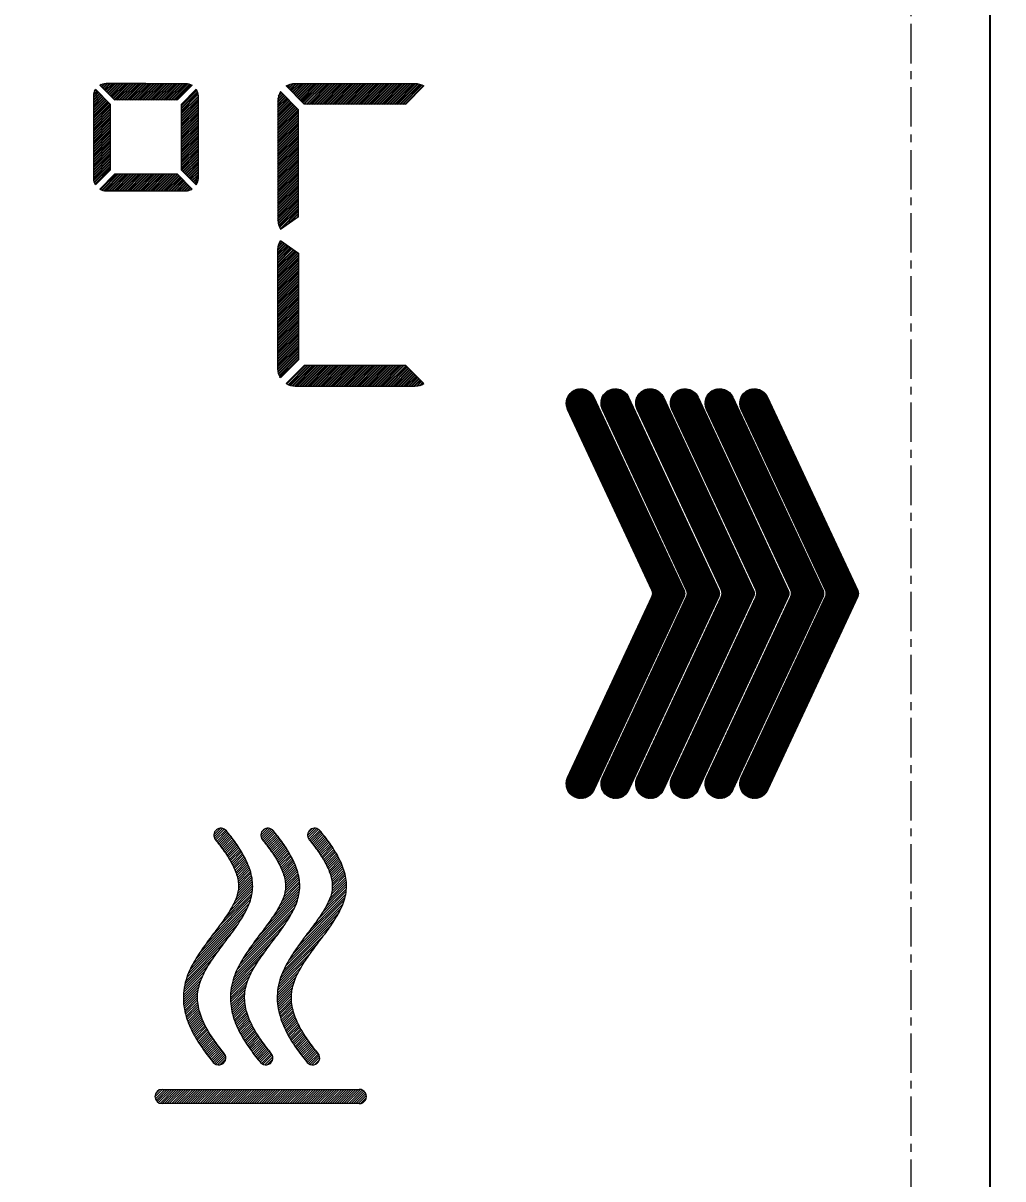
# Model space of a CAD drawing. Header units: millimetres. Extents: x 1946 to 4611, y 2266 to 2855.
# Drawn here: x 2753.02 to 2771.66, y 2715.89 to 2737.88 of the extents above; entities that cross this region are included whole.
import ezdxf

# ---------------------------------------------------------------- set-up
doc = ezdxf.new("R2010")
doc.units = ezdxf.units.MM
doc.linetypes.add('CENTER', pattern=[0.6, 0.375, -0.075, 0.075, -0.075])
for name, color, linetype in [('05___PRT_ALL_DTM_CSYS', 7, 'Continuous'), ('Dim', 4, 'Continuous'), ('DWG', 7, 'Continuous')]:
    doc.layers.add(name, color=color, linetype=linetype)
doc.layers.add('LCD', color=4, linetype='Continuous', lineweight=20)
doc.styles.get("Standard").update_dxf_attribs({"font": 'txt.shx', "bigfont": 'gbcbig.shx'})
doc.dimstyles.get("Standard").update_dxf_attribs({"dimtxt": 1, "dimasz": 0.18, "dimexe": 0.18, "dimexo": 0.0625, "dimgap": 0.09, "dimtad": 0, "dimtih": 1, "dimtoh": 1, "dimdec": 4, "dimzin": 0, "dimdsep": 46, "dimtxsty": 'Standard', "dimcen": 0.09, "dimadec": 0, "dimazin": 0, "dimtfac": 1, "dimtdec": 4, "dimtofl": 0, "dimtmove": 0, "dimatfit": 3, "dimfxl": 1, "dimtolj": 1, "dimtzin": 0, "dimarcsym": 0})

# ---------------------------------------------------------------- blocks, each defined once
blk = doc.blocks.new('*D109')
at = {"layer": 'Defpoints', "color": 0}
for p in [(2770.414, 2749.662), (2787.469, 2749.662), (2768.914, 2695.662)]:
    blk.add_point(p, dxfattribs=at)
at = {"layer": 'Dim', "color": 0, "lineweight": -2}
for p, q in [((2770.483, 2749.662), (2787.667, 2749.662)), ((2787.469, 2749.464), (2787.469, 2723.311)), ((2787.469, 2695.86), (2787.469, 2722.013)), ((2768.983, 2695.662), (2787.667, 2695.662))]:
    blk.add_line(p, q, dxfattribs=at)
at = {"layer": 'Dim', "color": 0}
for points in [[(2787.436, 2749.464), (2787.502, 2749.464), (2787.469, 2749.662)], [(2787.436, 2695.86), (2787.502, 2695.86), (2787.469, 2695.662)]]:
    blk.add_solid(points, dxfattribs=at)
at = {"layer": 'Dim', "color": 0, "lineweight": 15, "insert": (2787.469, 2722.662), "char_height": 1.1, "attachment_point": 5}
blk.add_mtext('\\A1;54.0000(V.A)', dxfattribs=at)
blk = doc.blocks.new('*D120')
at = {"layer": 'Defpoints', "color": 0}
for p in [(2771.914, 2751.662), (2803.643, 2751.662), (2762.914, 2683.662)]:
    blk.add_point(p, dxfattribs=at)
at = {"layer": 'Dim', "color": 0, "lineweight": -2}
for p, q in [((2771.983, 2751.662), (2803.841, 2751.662)), ((2803.643, 2751.464), (2803.643, 2718.311)), ((2803.643, 2683.86), (2803.643, 2717.013)), ((2762.983, 2683.662), (2803.841, 2683.662))]:
    blk.add_line(p, q, dxfattribs=at)
at = {"layer": 'Dim', "color": 0}
for points in [[(2803.61, 2751.464), (2803.676, 2751.464), (2803.643, 2751.662)], [(2803.61, 2683.86), (2803.676, 2683.86), (2803.643, 2683.662)]]:
    blk.add_solid(points, dxfattribs=at)
at = {"layer": 'Dim', "color": 0, "lineweight": 15, "insert": (2803.643, 2717.662), "char_height": 1.1, "attachment_point": 5}
blk.add_mtext('\\A1;*68.0000±0.3', dxfattribs=at)

msp = doc.modelspace()

# ---------------------------------------------------------------- hatches: boundary and pattern name
h = msp.add_hatch()
h.set_pattern_fill('ANSI31', color=256, scale=0.05)
h.set_pattern_definition([(45, (1873.2446767, 2594.163251), (-0.004419417382, 0.004419417382), [])])
h.paths.add_polyline_path([(2764.98648, 2727.09185, -0.22171449), (2764.98648, 2726.96506), (2763.38286, 2723.52643, 1.01341567), (2763.88577, 2723.30008), (2765.59901, 2726.97353, 0.22168329), (2765.59899, 2727.08339), (2763.88272, 2730.76358, 1), (2763.3829, 2730.53039)])
h.paths.add_polyline_path([(2765.64712, 2727.09185, -0.22171449), (2765.64712, 2726.96506), (2764.04351, 2723.52643, 1.01341567), (2764.54642, 2723.30008), (2766.25966, 2726.97353, 0.22168329), (2766.25964, 2727.08339), (2764.54337, 2730.76358, 0.99999998), (2764.04354, 2730.53039)])
h.paths.add_polyline_path([(2766.30777, 2727.09185, -0.22171449), (2766.30777, 2726.96506), (2764.70416, 2723.52643, 1.01341567), (2765.20706, 2723.30009), (2766.9203, 2726.97353, 0.22168329), (2766.92029, 2727.0834), (2765.20402, 2730.76358, 1), (2764.70419, 2730.53039)])
h.paths.add_polyline_path([(2766.96842, 2727.09185, -0.22171449), (2766.96842, 2726.96506), (2765.3648, 2723.52643, 1.01341567), (2765.86771, 2723.30009), (2767.58095, 2726.97353, 0.22168329), (2767.58093, 2727.0834), (2765.86466, 2730.76358, 1), (2765.36484, 2730.53039)])
h.paths.add_polyline_path([(2766.52531, 2730.76358, 1), (2766.02549, 2730.53039), (2767.62906, 2727.09185, -0.22171449), (2767.62906, 2726.96506), (2766.02545, 2723.52643, 1.01341567), (2766.52836, 2723.30009), (2768.2416, 2726.97353, 0.22168329), (2768.24158, 2727.0834)])
h.paths.add_polyline_path([(2768.28971, 2727.09185, -0.22171449), (2768.28971, 2726.96506), (2766.6861, 2723.52643, 1.01341567), (2767.189, 2723.30009), (2768.90224, 2726.97353, 0.22168329), (2768.90223, 2727.0834), (2767.18596, 2730.76358, 1), (2766.68613, 2730.53039)])
at = {"layer": '05___PRT_ALL_DTM_CSYS'}
h = msp.add_hatch(dxfattribs=at)
h.set_pattern_fill('ANSI31', color=256, scale=0.011)
h.set_pattern_definition([(45, (-3160.297358, 1913.862404), (-0.02469570433, 0.02469570433), [])])
edge = h.paths.add_edge_path()
edge.add_line((2756.03456, 2735.70933), (2756.03456, 2736.33809))
edge.add_line((2756.03456, 2736.33809), (2756.31428, 2736.61953))
edge.add_arc((2756.115, 2736.49657), 0.23416, 0, 31.674678, ccw=False)
edge.add_line((2756.34916, 2736.49657), (2756.34916, 2735.70933))
edge.add_line((2756.34916, 2735.70933), (2756.34916, 2734.9221))
edge.add_arc((2756.115, 2734.9221), 0.23416, -31.674678, 0, ccw=False)
edge.add_line((2756.31428, 2734.79914), (2756.03456, 2735.08057))
edge.add_line((2756.03456, 2735.08057), (2756.03456, 2735.70933))
edge = h.paths.add_edge_path()
edge.add_line((2754.6798, 2735.70933), (2754.6798, 2735.08057))
edge.add_line((2754.6798, 2735.08057), (2754.40008, 2734.79914))
edge.add_arc((2754.59936, 2734.9221), 0.23416, 180, 211.674678, ccw=False)
edge.add_line((2754.3652, 2734.9221), (2754.3652, 2735.70933))
edge.add_line((2754.3652, 2735.70933), (2754.3652, 2736.49657))
edge.add_arc((2754.59936, 2736.49657), 0.23416, 148.325322, 180, ccw=False)
edge.add_line((2754.40008, 2736.61953), (2754.6798, 2736.33809))
edge.add_line((2754.6798, 2736.33809), (2754.6798, 2735.70933))
edge = h.paths.add_edge_path()
edge.add_line((2755.35718, 2734.68793), (2754.59936, 2734.68793))
edge.add_line((2754.59936, 2734.68793), (2756.115, 2734.68793))
edge.add_arc((2756.115, 2734.9221), 0.23416, 270, 300.993032)
edge.add_line((2756.23558, 2734.72136), (2755.95615, 2735.00253))
edge.add_line((2755.95615, 2735.00253), (2754.75821, 2735.00252))
edge.add_line((2754.75821, 2735.00252), (2754.47878, 2734.72136))
edge.add_arc((2754.59936, 2734.9221), 0.23416, 239.006968, 270)
edge = h.paths.add_edge_path()
edge.add_line((2754.47878, 2736.6973), (2754.75821, 2736.41615))
edge.add_line((2754.75821, 2736.41615), (2755.95615, 2736.41614))
edge.add_line((2755.95615, 2736.41614), (2756.23558, 2736.6973))
edge.add_arc((2756.115, 2736.49657), 0.23416, 59.006968, 90)
edge.add_line((2756.115, 2736.73073), (2754.59936, 2736.73073))
edge.add_arc((2754.59936, 2736.49657), 0.23416, 90, 120.993032)
h.paths.add_polyline_path([(2754.47878, 2736.6973), (2754.75821, 2736.41615)], flags=17)
edge = h.paths.add_edge_path(flags=16)
edge.add_line((2755.35718, 2736.73073), (2754.59936, 2736.73073))
edge.add_line((2755.35718, 2736.73073), (2754.59936, 2736.73073))
edge = h.paths.add_edge_path(flags=17)
edge.add_line((2754.40008, 2736.61953), (2754.6798, 2736.33809))
h = msp.add_hatch(dxfattribs=at)
h.set_pattern_fill('ANSI31', color=256, scale=0.011)
h.set_pattern_definition([(45, (-1672.22144, 4179.22639), (-0.02469570433, 0.02469570433), [])])
edge = h.paths.add_edge_path()
edge.add_arc((2758.19958, 2733.56863), 0.33043, 148.325322, 180, ccw=False)
edge.add_line((2757.91838, 2733.74214), (2758.26086, 2733.5013))
edge.add_line((2758.26086, 2733.5013), (2758.26086, 2731.47435))
edge.add_line((2758.26086, 2731.47435), (2757.91838, 2731.12977))
edge.add_arc((2758.19958, 2731.30327), 0.33043, 180, 211.674678, ccw=False)
edge.add_line((2757.86916, 2731.30327), (2757.86916, 2733.56863))
edge = h.paths.add_edge_path()
edge.add_line((2759.26893, 2730.97285), (2760.47634, 2730.97285))
edge.add_arc((2760.47634, 2731.30327), 0.33043, 270, 300.993032)
edge.add_line((2760.64649, 2731.02002), (2760.3041, 2731.36453))
edge.add_line((2760.3041, 2731.36453), (2759.26893, 2731.36453))
edge.add_line((2759.26893, 2731.36453), (2758.37183, 2731.36453))
edge.add_line((2758.37183, 2731.36453), (2758.02944, 2731.02002))
edge.add_arc((2758.19958, 2731.30327), 0.33043, 239.006968, 270)
edge.add_line((2758.19958, 2730.97285), (2759.26893, 2730.97285))
edge = h.paths.add_edge_path()
edge.add_arc((2758.19958, 2734.13495), 0.33043, 180, 211.674678)
edge.add_line((2757.91838, 2733.96144), (2758.26086, 2734.20228))
edge.add_line((2758.26086, 2734.20228), (2758.26086, 2736.22923))
edge.add_line((2758.26086, 2736.22923), (2757.91838, 2736.57381))
edge.add_arc((2758.19958, 2736.40031), 0.33043, 148.325322, 180)
edge.add_line((2757.86916, 2736.40031), (2757.86916, 2734.13495))
edge = h.paths.add_edge_path()
edge.add_line((2759.26893, 2736.73073), (2760.47634, 2736.73073))
edge.add_arc((2760.47634, 2736.40031), 0.33043, 59.006968, 90, ccw=False)
edge.add_line((2760.64649, 2736.68356), (2760.3041, 2736.33905))
edge.add_line((2760.3041, 2736.33905), (2759.26893, 2736.33905))
edge.add_line((2759.26893, 2736.33905), (2758.37183, 2736.33905))
edge.add_line((2758.37183, 2736.33905), (2758.02944, 2736.68356))
edge.add_arc((2758.19958, 2736.40031), 0.33043, 90, 120.993032, ccw=False)
edge.add_line((2758.19958, 2736.73073), (2759.26893, 2736.73073))
at = {"layer": '05___PRT_ALL_DTM_CSYS', "lineweight": 0}
h = msp.add_hatch(dxfattribs=at)
h.set_pattern_fill('ANSI31', color=256, scale=0.01)
h.set_pattern_definition([(45, (696.717452, 3043.216477), (-0.0224506403, 0.0224506403), [])])
h.paths.add_polyline_path([(2757.0897, 2720.71034), (2757.11164, 2720.74251), (2757.13323, 2720.77492), (2757.15445, 2720.80757), (2757.17523, 2720.8405), (2757.19554, 2720.87372), (2757.2153, 2720.90727), (2757.23447, 2720.94117), (2757.25297, 2720.97543), (2757.27073, 2721.01009), (2757.28766, 2721.04515), (2757.30368, 2721.08064), (2757.31869, 2721.11657), (2757.33258, 2721.15295), (2757.34522, 2721.18977), (2757.35651, 2721.22704), (2757.3663, 2721.26472), (2757.37446, 2721.30279), (2757.38087, 2721.3412), (2757.38549, 2721.37986), (2757.38832, 2721.41869), (2757.38937, 2721.45761), (2757.38868, 2721.49654), (2757.3863, 2721.5354), (2757.38228, 2721.57413), (2757.37668, 2721.61267), (2757.3696, 2721.65095), (2757.36109, 2721.68895), (2757.35125, 2721.72663), (2757.34016, 2721.76395), (2757.32789, 2721.8009), (2757.31452, 2721.83748), (2757.30013, 2721.87366), (2757.28479, 2721.90945), (2757.26857, 2721.94485), (2757.25153, 2721.97986), (2757.23372, 2722.01449), (2757.21521, 2722.04875), (2757.19604, 2722.08264), (2757.17626, 2722.11618), (2757.15592, 2722.14939), (2757.13505, 2722.18226), (2757.1137, 2722.21483), (2757.09189, 2722.24709), (2757.06967, 2722.27906), (2757.04705, 2722.31076), (2757.02407, 2722.34219), (2757.00075, 2722.37338), (2756.97712, 2722.40433), (2756.95319, 2722.43505), (2756.929, 2722.46556), (2756.90455, 2722.49587), (2756.8884, 2722.51557, 1), (2756.67957, 2722.34443), (2756.69505, 2722.32554), (2756.71814, 2722.29691), (2756.7409, 2722.26822), (2756.7633, 2722.23945), (2756.78533, 2722.2106), (2756.80696, 2722.18167), (2756.82817, 2722.15267), (2756.84892, 2722.12358), (2756.86919, 2722.09442), (2756.88895, 2722.06519), (2756.90817, 2722.03588), (2756.92681, 2722.00651), (2756.94484, 2721.97708), (2756.96222, 2721.94761), (2756.97891, 2721.9181), (2756.99487, 2721.88856), (2757.01006, 2721.85902), (2757.02443, 2721.82949), (2757.03795, 2721.8), (2757.05056, 2721.77057), (2757.06223, 2721.74123), (2757.07291, 2721.712), (2757.08257, 2721.68292), (2757.09116, 2721.65402), (2757.09865, 2721.62533), (2757.10502, 2721.59688), (2757.11024, 2721.5687), (2757.11429, 2721.54079), (2757.11715, 2721.51319), (2757.11883, 2721.48589), (2757.1193, 2721.45888), (2757.11858, 2721.43215), (2757.11665, 2721.40568), (2757.11352, 2721.37944), (2757.10916, 2721.35333), (2757.10352, 2721.32699), (2757.09654, 2721.30015), (2757.08825, 2721.27279), (2757.0787, 2721.24497), (2757.06794, 2721.21677), (2757.05602, 2721.18823), (2757.04301, 2721.15942), (2757.02899, 2721.13038), (2757.01401, 2721.10115), (2756.99814, 2721.07177), (2756.98146, 2721.04226), (2756.96401, 2721.01265), (2756.94587, 2720.98296), (2756.92707, 2720.95319), (2756.90769, 2720.92335), (2756.88776, 2720.89344), (2756.86733, 2720.86348), (2756.84644, 2720.83345), (2756.82514, 2720.80336), (2756.80346, 2720.77318), (2756.78144, 2720.74293), (2756.75911, 2720.71258), (2756.73651, 2720.68212), (2756.71366, 2720.65154), (2756.69059, 2720.62083), (2756.66728, 2720.5899), (2756.64393, 2720.55895), (2756.62037, 2720.52771), (2756.59671, 2720.49627), (2756.57298, 2720.4646), (2756.54918, 2720.43267), (2756.52536, 2720.40046), (2756.50154, 2720.36793), (2756.47775, 2720.33506), (2756.45402, 2720.30181), (2756.43037, 2720.26814), (2756.40685, 2720.23402), (2756.38348, 2720.19941), (2756.36031, 2720.16426), (2756.33739, 2720.12851), (2756.31474, 2720.09213), (2756.29245, 2720.05504), (2756.27055, 2720.0172), (2756.24913, 2719.97853), (2756.22825, 2719.93897), (2756.20801, 2719.89844), (2756.18852, 2719.85687), (2756.1699, 2719.81418), (2756.15228, 2719.7703), (2756.13583, 2719.72517), (2756.12072, 2719.67873), (2756.10717, 2719.63094), (2756.09541, 2719.5818), (2756.08572, 2719.53153), (2756.07833, 2719.4806), (2756.07331, 2719.42944), (2756.07066, 2719.37825), (2756.07033, 2719.32723), (2756.07224, 2719.27655), (2756.0763, 2719.22637), (2756.08238, 2719.17682), (2756.09037, 2719.128), (2756.10011, 2719.07999), (2756.11147, 2719.03285), (2756.12432, 2718.9866), (2756.13851, 2718.9413), (2756.15395, 2718.89688), (2756.17049, 2718.85338), (2756.18805, 2718.81076), (2756.20652, 2718.769), (2756.22582, 2718.72807), (2756.24586, 2718.68793), (2756.26659, 2718.64855), (2756.28792, 2718.6099), (2756.30982, 2718.57193), (2756.33222, 2718.53461), (2756.35508, 2718.49791), (2756.37836, 2718.46178), (2756.40201, 2718.42621), (2756.42602, 2718.39116), (2756.45034, 2718.35659), (2756.47495, 2718.32249), (2756.49983, 2718.28882), (2756.52494, 2718.25556), (2756.55028, 2718.22268), (2756.57581, 2718.19017), (2756.60153, 2718.158), (2756.62741, 2718.12615), (2756.64015, 2718.11071, 1), (2756.8484, 2718.28255), (2756.83631, 2718.29721), (2756.81175, 2718.32743), (2756.78744, 2718.35784), (2756.76339, 2718.38847), (2756.73962, 2718.41931), (2756.71615, 2718.45039), (2756.69302, 2718.48171), (2756.67023, 2718.51328), (2756.64782, 2718.54513), (2756.62582, 2718.57726), (2756.60425, 2718.60968), (2756.58316, 2718.64241), (2756.56257, 2718.67547), (2756.54253, 2718.70885), (2756.52308, 2718.74259), (2756.50427, 2718.77668), (2756.48613, 2718.81113), (2756.46873, 2718.84597), (2756.45213, 2718.88119), (2756.43638, 2718.9168), (2756.42154, 2718.95281), (2756.4077, 2718.9892), (2756.39492, 2719.02598), (2756.38329, 2719.06312), (2756.37286, 2719.10064), (2756.36374, 2719.13849), (2756.356, 2719.17665), (2756.34971, 2719.21508), (2756.34497, 2719.25373), (2756.34183, 2719.29254), (2756.34036, 2719.33145), (2756.34061, 2719.37038), (2756.34263, 2719.40927), (2756.34643, 2719.44802), (2756.35202, 2719.48655), (2756.35939, 2719.52479), (2756.36845, 2719.56266), (2756.37908, 2719.60012), (2756.39112, 2719.63715), (2756.40446, 2719.67373), (2756.41897, 2719.70986), (2756.43454, 2719.74556), (2756.45107, 2719.78081), (2756.46846, 2719.81565), (2756.48663, 2719.85009), (2756.50551, 2719.88415), (2756.52501, 2719.91786), (2756.54507, 2719.95123), (2756.56565, 2719.98429), (2756.58667, 2720.01707), (2756.6081, 2720.04958), (2756.62989, 2720.08186), (2756.65199, 2720.11392), (2756.67437, 2720.14578), (2756.697, 2720.17747), (2756.71983, 2720.20902), (2756.74283, 2720.24044), (2756.76599, 2720.27175), (2756.78925, 2720.30297), (2756.81261, 2720.33413), (2756.83602, 2720.36525), (2756.85947, 2720.39634), (2756.88292, 2720.42742), (2756.90635, 2720.45852), (2756.92974, 2720.48966), (2756.95305, 2720.52085), (2756.97626, 2720.55212), (2756.99933, 2720.58348), (2757.02225, 2720.61497), (2757.04497, 2720.64659), (2757.06747, 2720.67837)])
h.paths.add_polyline_path([(2757.80162, 2720.45852), (2757.82501, 2720.48966), (2757.84832, 2720.52085), (2757.87153, 2720.55212), (2757.8946, 2720.58348), (2757.91752, 2720.61497), (2757.94024, 2720.64659), (2757.96273, 2720.67837), (2757.98497, 2720.71034), (2758.00691, 2720.74251), (2758.0285, 2720.77492), (2758.04972, 2720.80757), (2758.0705, 2720.8405), (2758.09081, 2720.87372), (2758.11057, 2720.90727), (2758.12974, 2720.94117), (2758.14824, 2720.97543), (2758.166, 2721.01009), (2758.18293, 2721.04515), (2758.19895, 2721.08064), (2758.21396, 2721.11657), (2758.22784, 2721.15295), (2758.24049, 2721.18977), (2758.25178, 2721.22704), (2758.26157, 2721.26472), (2758.26973, 2721.30279), (2758.27614, 2721.3412), (2758.28076, 2721.37986), (2758.28358, 2721.41869), (2758.28464, 2721.45761), (2758.28395, 2721.49654), (2758.28157, 2721.5354), (2758.27754, 2721.57413), (2758.27195, 2721.61267), (2758.26487, 2721.65095), (2758.25636, 2721.68895), (2758.24652, 2721.72663), (2758.23543, 2721.76395), (2758.22316, 2721.8009), (2758.20979, 2721.83748), (2758.1954, 2721.87366), (2758.18006, 2721.90945), (2758.16384, 2721.94485), (2758.1468, 2721.97986), (2758.12899, 2722.01449), (2758.11048, 2722.04875), (2758.09131, 2722.08264), (2758.07153, 2722.11618), (2758.05119, 2722.14939), (2758.03032, 2722.18226), (2758.00897, 2722.21483), (2757.98716, 2722.24709), (2757.96494, 2722.27906), (2757.94232, 2722.31076), (2757.91934, 2722.34219), (2757.89602, 2722.37338), (2757.87239, 2722.40433), (2757.84846, 2722.43505), (2757.82427, 2722.46556), (2757.79982, 2722.49587), (2757.78367, 2722.51557, 1), (2757.57484, 2722.34443), (2757.59032, 2722.32554), (2757.61341, 2722.29691), (2757.63617, 2722.26822), (2757.65857, 2722.23945), (2757.6806, 2722.2106), (2757.70223, 2722.18167), (2757.72344, 2722.15267), (2757.74419, 2722.12358), (2757.76446, 2722.09442), (2757.78422, 2722.06519), (2757.80344, 2722.03588), (2757.82208, 2722.00651), (2757.84011, 2721.97708), (2757.85749, 2721.94761), (2757.87418, 2721.9181), (2757.89014, 2721.88856), (2757.90533, 2721.85902), (2757.9197, 2721.82949), (2757.93322, 2721.8), (2757.94583, 2721.77057), (2757.9575, 2721.74123), (2757.96818, 2721.712), (2757.97784, 2721.68292), (2757.98643, 2721.65402), (2757.99392, 2721.62533), (2758.00029, 2721.59688), (2758.00551, 2721.5687), (2758.00955, 2721.54079), (2758.01242, 2721.51319), (2758.0141, 2721.48589), (2758.01457, 2721.45888), (2758.01385, 2721.43215), (2758.01192, 2721.40568), (2758.00879, 2721.37944), (2758.00443, 2721.35333), (2757.99879, 2721.32699), (2757.99181, 2721.30015), (2757.98352, 2721.27279), (2757.97397, 2721.24497), (2757.9632, 2721.21677), (2757.95129, 2721.18823), (2757.93828, 2721.15942), (2757.92426, 2721.13038), (2757.90928, 2721.10115), (2757.89341, 2721.07177), (2757.87673, 2721.04226), (2757.85928, 2721.01265), (2757.84114, 2720.98296), (2757.82234, 2720.95319), (2757.80296, 2720.92335), (2757.78303, 2720.89344), (2757.7626, 2720.86348), (2757.74171, 2720.83345), (2757.72041, 2720.80336), (2757.69873, 2720.77318), (2757.67671, 2720.74293), (2757.65438, 2720.71258), (2757.63177, 2720.68212), (2757.60892, 2720.65154), (2757.58586, 2720.62083), (2757.56255, 2720.5899), (2757.5392, 2720.55895), (2757.51564, 2720.52771), (2757.49198, 2720.49627), (2757.46825, 2720.4646), (2757.44445, 2720.43267), (2757.42063, 2720.40046), (2757.39681, 2720.36793), (2757.37302, 2720.33506), (2757.34929, 2720.30181), (2757.32564, 2720.26814), (2757.30212, 2720.23402), (2757.27875, 2720.19941), (2757.25558, 2720.16426), (2757.23265, 2720.12851), (2757.21001, 2720.09213), (2757.18772, 2720.05504), (2757.16582, 2720.0172), (2757.14439, 2719.97853), (2757.12352, 2719.93897), (2757.10328, 2719.89844), (2757.08379, 2719.85687), (2757.06517, 2719.81418), (2757.04755, 2719.7703), (2757.0311, 2719.72517), (2757.01599, 2719.67873), (2757.00244, 2719.63094), (2756.99068, 2719.5818), (2756.98098, 2719.53153), (2756.97359, 2719.4806), (2756.96858, 2719.42944), (2756.96593, 2719.37825), (2756.96559, 2719.32723), (2756.96751, 2719.27655), (2756.97157, 2719.22637), (2756.97765, 2719.17682), (2756.98564, 2719.128), (2756.99538, 2719.07999), (2757.00674, 2719.03285), (2757.01959, 2718.9866), (2757.03378, 2718.9413), (2757.04921, 2718.89688), (2757.06576, 2718.85338), (2757.08332, 2718.81076), (2757.10179, 2718.769), (2757.12109, 2718.72807), (2757.14113, 2718.68793), (2757.16186, 2718.64855), (2757.18319, 2718.6099), (2757.20509, 2718.57193), (2757.22749, 2718.53461), (2757.25035, 2718.49791), (2757.27362, 2718.46178), (2757.29728, 2718.42621), (2757.32129, 2718.39116), (2757.34561, 2718.35659), (2757.37022, 2718.32249), (2757.3951, 2718.28882), (2757.42021, 2718.25556), (2757.44555, 2718.22268), (2757.47108, 2718.19017), (2757.4968, 2718.158), (2757.52268, 2718.12615), (2757.53541, 2718.11071, 1), (2757.74367, 2718.28255), (2757.73158, 2718.29721), (2757.70702, 2718.32743), (2757.68271, 2718.35784), (2757.65866, 2718.38847), (2757.63489, 2718.41931), (2757.61142, 2718.45039), (2757.58828, 2718.48171), (2757.5655, 2718.51328), (2757.54309, 2718.54513), (2757.52109, 2718.57726), (2757.49952, 2718.60968), (2757.47843, 2718.64241), (2757.45784, 2718.67547), (2757.4378, 2718.70885), (2757.41835, 2718.74259), (2757.39953, 2718.77668), (2757.3814, 2718.81113), (2757.364, 2718.84597), (2757.3474, 2718.88119), (2757.33164, 2718.9168), (2757.31681, 2718.95281), (2757.30297, 2718.9892), (2757.29019, 2719.02598), (2757.27856, 2719.06312), (2757.26813, 2719.10064), (2757.25901, 2719.13849), (2757.25127, 2719.17665), (2757.24498, 2719.21508), (2757.24024, 2719.25373), (2757.2371, 2719.29254), (2757.23563, 2719.33145), (2757.23588, 2719.37038), (2757.2379, 2719.40927), (2757.24169, 2719.44802), (2757.24729, 2719.48655), (2757.25466, 2719.52479), (2757.26372, 2719.56266), (2757.27435, 2719.60012), (2757.28639, 2719.63715), (2757.29973, 2719.67373), (2757.31424, 2719.70986), (2757.32981, 2719.74556), (2757.34634, 2719.78081), (2757.36373, 2719.81565), (2757.3819, 2719.85009), (2757.40078, 2719.88415), (2757.42028, 2719.91786), (2757.44034, 2719.95123), (2757.46092, 2719.98429), (2757.48194, 2720.01707), (2757.50337, 2720.04958), (2757.52516, 2720.08186), (2757.54726, 2720.11392), (2757.56964, 2720.14578), (2757.59227, 2720.17747), (2757.6151, 2720.20902), (2757.6381, 2720.24044), (2757.66125, 2720.27175), (2757.68452, 2720.30297), (2757.70788, 2720.33413), (2757.73129, 2720.36525), (2757.75474, 2720.39634), (2757.77819, 2720.42742)])
h.paths.add_polyline_path([(2758.45985, 2720.14597), (2758.48248, 2720.17767), (2758.50531, 2720.20921), (2758.52831, 2720.24063), (2758.55147, 2720.27194), (2758.57473, 2720.30316), (2758.59809, 2720.33432), (2758.6215, 2720.36544), (2758.64495, 2720.39653), (2758.6684, 2720.42761), (2758.69183, 2720.45871), (2758.71522, 2720.48985), (2758.73853, 2720.52104), (2758.76174, 2720.55231), (2758.78481, 2720.58367), (2758.80773, 2720.61516), (2758.83045, 2720.64678), (2758.85295, 2720.67857), (2758.87518, 2720.71053), (2758.89712, 2720.74271), (2758.91871, 2720.77511), (2758.93993, 2720.80776), (2758.96071, 2720.84069), (2758.98102, 2720.87392), (2759.00078, 2720.90747), (2759.01995, 2720.94136), (2759.03845, 2720.97563), (2759.05621, 2721.01028), (2759.07314, 2721.04534), (2759.08916, 2721.08083), (2759.10417, 2721.11676), (2759.11806, 2721.15314), (2759.1307, 2721.18996), (2759.14199, 2721.22723), (2759.15178, 2721.26491), (2759.15994, 2721.30298), (2759.16635, 2721.34139), (2759.17097, 2721.38005), (2759.1738, 2721.41888), (2759.17485, 2721.4578), (2759.17416, 2721.49673), (2759.17178, 2721.5356), (2759.16776, 2721.57433), (2759.16216, 2721.61286), (2759.15508, 2721.65115), (2759.14657, 2721.68914), (2759.13673, 2721.72682), (2759.12564, 2721.76414), (2759.11337, 2721.8011), (2759.1, 2721.83767), (2759.08561, 2721.87385), (2759.07027, 2721.90964), (2759.05405, 2721.94504), (2759.03701, 2721.98005), (2759.0192, 2722.01468), (2759.00069, 2722.04894), (2758.98152, 2722.08283), (2758.96174, 2722.11637), (2758.9414, 2722.14958), (2758.92053, 2722.18245), (2758.89918, 2722.21502), (2758.87737, 2722.24728), (2758.85515, 2722.27925), (2758.83253, 2722.31095), (2758.80955, 2722.34238), (2758.78623, 2722.37357), (2758.7626, 2722.40452), (2758.73867, 2722.43524), (2758.71448, 2722.46575), (2758.69003, 2722.49606), (2758.67388, 2722.51576, 1), (2758.46505, 2722.34462), (2758.48053, 2722.32573), (2758.50362, 2722.2971), (2758.52638, 2722.26841), (2758.54878, 2722.23964), (2758.57081, 2722.21079), (2758.59244, 2722.18186), (2758.61365, 2722.15286), (2758.6344, 2722.12377), (2758.65467, 2722.09461), (2758.67443, 2722.06538), (2758.69365, 2722.03607), (2758.71229, 2722.0067), (2758.73032, 2721.97727), (2758.7477, 2721.9478), (2758.76439, 2721.91829), (2758.78035, 2721.88875), (2758.79554, 2721.85921), (2758.80991, 2721.82969), (2758.82343, 2721.8002), (2758.83604, 2721.77076), (2758.84771, 2721.74142), (2758.85839, 2721.71219), (2758.86805, 2721.68311), (2758.87664, 2721.65421), (2758.88413, 2721.62552), (2758.8905, 2721.59707), (2758.89572, 2721.56889), (2758.89977, 2721.54099), (2758.90263, 2721.51338), (2758.90431, 2721.48608), (2758.90478, 2721.45907), (2758.90406, 2721.43234), (2758.90213, 2721.40587), (2758.899, 2721.37964), (2758.89464, 2721.35352), (2758.889, 2721.32719), (2758.88202, 2721.30034), (2758.87373, 2721.27298), (2758.86418, 2721.24516), (2758.85342, 2721.21696), (2758.8415, 2721.18843), (2758.82849, 2721.15961), (2758.81447, 2721.13057), (2758.79949, 2721.10135), (2758.78362, 2721.07196), (2758.76694, 2721.04246), (2758.74949, 2721.01285), (2758.73135, 2720.98315), (2758.71255, 2720.95338), (2758.69317, 2720.92354), (2758.67324, 2720.89364), (2758.65281, 2720.86367), (2758.63192, 2720.83364), (2758.61062, 2720.80355), (2758.58894, 2720.77338), (2758.56692, 2720.74312), (2758.54459, 2720.71277), (2758.52199, 2720.68231), (2758.49914, 2720.65174), (2758.47607, 2720.62102), (2758.45276, 2720.59009), (2758.42941, 2720.55915), (2758.40585, 2720.5279), (2758.38219, 2720.49646), (2758.35846, 2720.46479), (2758.33466, 2720.43287), (2758.31084, 2720.40065), (2758.28702, 2720.36812), (2758.26323, 2720.33525), (2758.2395, 2720.302), (2758.21585, 2720.26833), (2758.19233, 2720.23421), (2758.16896, 2720.1996), (2758.14579, 2720.16445), (2758.12287, 2720.1287), (2758.10022, 2720.09232), (2758.07793, 2720.05524), (2758.05603, 2720.01739), (2758.0346, 2719.97872), (2758.01373, 2719.93916), (2757.99349, 2719.89863), (2757.974, 2719.85706), (2757.95538, 2719.81437), (2757.93776, 2719.77049), (2757.92131, 2719.72536), (2757.9062, 2719.67892), (2757.89265, 2719.63113), (2757.88089, 2719.58199), (2757.8712, 2719.53172), (2757.86381, 2719.48079), (2757.85879, 2719.42963), (2757.85614, 2719.37844), (2757.85581, 2719.32742), (2757.85772, 2719.27674), (2757.86178, 2719.22656), (2757.86786, 2719.17701), (2757.87585, 2719.12819), (2757.88559, 2719.08018), (2757.89695, 2719.03304), (2757.9098, 2718.9868), (2757.92399, 2718.94149), (2757.93943, 2718.89708), (2757.95597, 2718.85357), (2757.97353, 2718.81095), (2757.992, 2718.76919), (2758.0113, 2718.72826), (2758.03134, 2718.68812), (2758.05207, 2718.64874), (2758.0734, 2718.61009), (2758.0953, 2718.57212), (2758.1177, 2718.5348), (2758.14056, 2718.4981), (2758.16384, 2718.46198), (2758.18749, 2718.4264), (2758.2115, 2718.39135), (2758.23582, 2718.35678), (2758.26043, 2718.32268), (2758.28531, 2718.28901), (2758.31042, 2718.25575), (2758.33576, 2718.22287), (2758.36129, 2718.19036), (2758.38701, 2718.15819), (2758.41289, 2718.12634), (2758.42563, 2718.1109, 1), (2758.63388, 2718.28274), (2758.62179, 2718.2974), (2758.59723, 2718.32762), (2758.57292, 2718.35804), (2758.54887, 2718.38866), (2758.5251, 2718.4195), (2758.50163, 2718.45058), (2758.4785, 2718.4819), (2758.45571, 2718.51348), (2758.4333, 2718.54532), (2758.4113, 2718.57745), (2758.38973, 2718.60987), (2758.36864, 2718.6426), (2758.34805, 2718.67566), (2758.32801, 2718.70904), (2758.30856, 2718.74278), (2758.28975, 2718.77687), (2758.27161, 2718.81133), (2758.25421, 2718.84616), (2758.23761, 2718.88138), (2758.22186, 2718.91699), (2758.20702, 2718.953), (2758.19318, 2718.98939), (2758.1804, 2719.02617), (2758.16877, 2719.06331), (2758.15834, 2719.10083), (2758.14922, 2719.13868), (2758.14148, 2719.17684), (2758.13519, 2719.21527), (2758.13045, 2719.25392), (2758.12731, 2719.29273), (2758.12584, 2719.33164), (2758.12609, 2719.37058), (2758.12811, 2719.40946), (2758.13191, 2719.44821), (2758.1375, 2719.48675), (2758.14487, 2719.52498), (2758.15393, 2719.56285), (2758.16456, 2719.60031), (2758.1766, 2719.63734), (2758.18994, 2719.67392), (2758.20445, 2719.71006), (2758.22002, 2719.74575), (2758.23655, 2719.781), (2758.25394, 2719.81584), (2758.27211, 2719.85028), (2758.29099, 2719.88434), (2758.31049, 2719.91805), (2758.33055, 2719.95142), (2758.35113, 2719.98448), (2758.37215, 2720.01726), (2758.39358, 2720.04977), (2758.41537, 2720.08205), (2758.43747, 2720.11411)])
h.paths.add_polyline_path([(2759.41778, 2717.59699), (2755.6658, 2717.59699, 1), (2755.6658, 2717.32617), (2759.41778, 2717.32617, 1)])

# ---------------------------------------------------------------- linework, layer by layer
at = {"lineweight": 0}
for points in [[(2755.35718, 2736.73073), (2754.59936, 2736.73073), (2756.115, 2736.73073, -0.13606306), (2756.23558, 2736.6973), (2755.95615, 2736.41614), (2754.75821, 2736.41615), (2754.47878, 2736.6973, -0.13606306), (2754.59936, 2736.73073)], [(2755.35718, 2734.68793), (2754.59936, 2734.68793), (2756.115, 2734.68793, 0.13606306), (2756.23558, 2734.72136), (2755.95615, 2735.00253), (2754.75821, 2735.00252), (2754.47878, 2734.72136, 0.13606306), (2754.59936, 2734.68793)], [(2763.38286, 2730.53047, -1), (2763.88276, 2730.7635), (2765.599, 2727.08338, -0.22164568), (2765.59901, 2726.97353), (2763.88577, 2723.30008, -1.01341567), (2763.38286, 2723.52643), (2764.98648, 2726.96506, 0.22171449), (2764.98648, 2727.09185), (2763.3829, 2730.53039)], [(2764.04351, 2730.53047, -1), (2764.54341, 2730.7635), (2766.25965, 2727.08338, -0.22164568), (2766.25966, 2726.97353), (2764.54642, 2723.30008, -1.01341567), (2764.04351, 2723.52643), (2765.64712, 2726.96506, 0.22171449), (2765.64712, 2727.09185), (2764.04354, 2730.53039)], [(2764.70416, 2730.53047, -1), (2765.20405, 2730.7635), (2766.9203, 2727.08338, -0.22164568), (2766.9203, 2726.97353), (2765.20706, 2723.30009, -1.01341567), (2764.70416, 2723.52643), (2766.30777, 2726.96506, 0.22171449), (2766.30777, 2727.09185), (2764.70419, 2730.53039)], [(2765.3648, 2730.53047, -1), (2765.8647, 2730.7635), (2767.58094, 2727.08338, -0.22164568), (2767.58095, 2726.97353), (2765.86771, 2723.30009, -1.01341567), (2765.3648, 2723.52643), (2766.96842, 2726.96506, 0.22171449), (2766.96842, 2727.09185), (2765.36484, 2730.53039)], [(2766.02545, 2730.53047, -1), (2766.52535, 2730.7635), (2768.24159, 2727.08338, -0.22164568), (2768.2416, 2726.97353), (2766.52836, 2723.30009, -1.01341567), (2766.02545, 2723.52643), (2767.62906, 2726.96506, 0.22171449), (2767.62906, 2727.09185), (2766.02549, 2730.53039)], [(2766.6861, 2730.53047, -1), (2767.18599, 2730.7635), (2768.90224, 2727.08338, -0.22164568), (2768.90224, 2726.97353), (2767.189, 2723.30009, -1.01341567), (2766.6861, 2723.52643), (2768.28971, 2726.96506, 0.22171449), (2768.28971, 2727.09185), (2766.68613, 2730.53039)]]:
    msp.add_lwpolyline(points, format="xyb", dxfattribs=at)
for centre, start, end in [((2755.6658, 2717.46158), 90, 270), ((2759.41778, 2717.46158), 269.725766, 90)]:
    msp.add_arc(centre, 0.13541, start, end, dxfattribs=at)
at = {"layer": '05___PRT_ALL_DTM_CSYS', "lineweight": 0}
for p, q in [((2754.47878, 2736.6973), (2754.75821, 2736.41615)), ((2754.40008, 2736.61953), (2754.6798, 2736.33809))]:
    msp.add_line(p, q, dxfattribs=at)
for points in [[(2759.26893, 2736.73073), (2760.47634, 2736.73073, -0.13606306), (2760.64649, 2736.68356), (2760.3041, 2736.33905), (2759.26893, 2736.33905), (2758.37183, 2736.33905), (2758.02944, 2736.68356, -0.13606306), (2758.19958, 2736.73073)], [(2754.6798, 2735.70933), (2754.6798, 2735.08057), (2754.40008, 2734.79914, -0.1390936), (2754.3652, 2734.9221), (2754.3652, 2735.70933), (2754.3652, 2736.49657, -0.1390936), (2754.40008, 2736.61953), (2754.6798, 2736.33809)], [(2756.03456, 2735.70933), (2756.03456, 2736.33809), (2756.31428, 2736.61953, -0.1390936), (2756.34916, 2736.49657), (2756.34916, 2735.70933), (2756.34916, 2734.9221, -0.1390936), (2756.31428, 2734.79914), (2756.03456, 2735.08057)], [(2757.86916, 2734.13495, 0.1390936), (2757.91838, 2733.96144), (2758.26086, 2734.20228), (2758.26086, 2736.22923), (2757.91838, 2736.57381, 0.1390936), (2757.86916, 2736.40031)], [(2757.86916, 2733.56863, -0.1390936), (2757.91838, 2733.74214), (2758.26086, 2733.5013), (2758.26086, 2731.47435), (2757.91838, 2731.12977, -0.1390936), (2757.86916, 2731.30327)], [(2759.26893, 2730.97285), (2760.47634, 2730.97285, 0.13606306), (2760.64649, 2731.02002), (2760.3041, 2731.36453), (2759.26893, 2731.36453), (2758.37183, 2731.36453), (2758.02944, 2731.02002, 0.13606306), (2758.19958, 2730.97285)]]:
    msp.add_lwpolyline(points, format="xyb", close=True, dxfattribs=at)
at = {"layer": 'Dim', "color": 3}
msp.add_lwpolyline([(2702.41441, 2751.16212), (2771.41441, 2751.16212), (2771.41441, 2694.16212), (2702.41441, 2694.16212)], close=True, dxfattribs=at)
at = {"layer": 'DWG', "lineweight": 0}
for points in [[(2756.8484, 2718.28255), (2756.83631, 2718.29721), (2756.81175, 2718.32743), (2756.78744, 2718.35784), (2756.76339, 2718.38847), (2756.73962, 2718.41931), (2756.71615, 2718.45039), (2756.69302, 2718.48171), (2756.67023, 2718.51328), (2756.64782, 2718.54513), (2756.62582, 2718.57726), (2756.60425, 2718.60968), (2756.58316, 2718.64241), (2756.56257, 2718.67547), (2756.54253, 2718.70885), (2756.52308, 2718.74259), (2756.50427, 2718.77668), (2756.48613, 2718.81113), (2756.46873, 2718.84597), (2756.45213, 2718.88119), (2756.43638, 2718.9168), (2756.42154, 2718.95281), (2756.4077, 2718.9892), (2756.39492, 2719.02598), (2756.38329, 2719.06312), (2756.37286, 2719.10064), (2756.36374, 2719.13849), (2756.356, 2719.17665), (2756.34971, 2719.21508), (2756.34497, 2719.25373), (2756.34183, 2719.29254), (2756.34036, 2719.33145), (2756.34061, 2719.37038), (2756.34263, 2719.40927), (2756.34643, 2719.44802), (2756.35202, 2719.48655), (2756.35939, 2719.52479), (2756.36845, 2719.56266), (2756.37908, 2719.60012), (2756.39112, 2719.63715), (2756.40446, 2719.67373), (2756.41897, 2719.70986), (2756.43454, 2719.74556), (2756.45107, 2719.78081), (2756.46846, 2719.81565), (2756.48663, 2719.85009), (2756.50551, 2719.88415), (2756.52501, 2719.91786), (2756.54507, 2719.95123), (2756.56565, 2719.98429), (2756.58667, 2720.01707), (2756.6081, 2720.04958), (2756.62989, 2720.08186), (2756.65199, 2720.11392), (2756.67437, 2720.14578), (2756.697, 2720.17747), (2756.71983, 2720.20902), (2756.74283, 2720.24044), (2756.76599, 2720.27175), (2756.78925, 2720.30297), (2756.81261, 2720.33413), (2756.83602, 2720.36525), (2756.85947, 2720.39634), (2756.88292, 2720.42742), (2756.90635, 2720.45852), (2756.92974, 2720.48966), (2756.95305, 2720.52085), (2756.97626, 2720.55212), (2756.99933, 2720.58348), (2757.02225, 2720.61497), (2757.04497, 2720.64659), (2757.06747, 2720.67837), (2757.0897, 2720.71034), (2757.11164, 2720.74251), (2757.13323, 2720.77492), (2757.15445, 2720.80757), (2757.17523, 2720.8405), (2757.19554, 2720.87372), (2757.2153, 2720.90727), (2757.23447, 2720.94117), (2757.25297, 2720.97543), (2757.27073, 2721.01009), (2757.28766, 2721.04515), (2757.30368, 2721.08064), (2757.31869, 2721.11657), (2757.33258, 2721.15295), (2757.34522, 2721.18977), (2757.35651, 2721.22704), (2757.3663, 2721.26472), (2757.37446, 2721.30279), (2757.38087, 2721.3412), (2757.38549, 2721.37986), (2757.38832, 2721.41869), (2757.38937, 2721.45761), (2757.38868, 2721.49654), (2757.3863, 2721.5354), (2757.38228, 2721.57413), (2757.37668, 2721.61267), (2757.3696, 2721.65095), (2757.36109, 2721.68895), (2757.35125, 2721.72663), (2757.34016, 2721.76395), (2757.32789, 2721.8009), (2757.31452, 2721.83748), (2757.30013, 2721.87366), (2757.28479, 2721.90945), (2757.26857, 2721.94485), (2757.25153, 2721.97986), (2757.23372, 2722.01449), (2757.21521, 2722.04875), (2757.19604, 2722.08264), (2757.17626, 2722.11618), (2757.15592, 2722.14939), (2757.13505, 2722.18226), (2757.1137, 2722.21483), (2757.09189, 2722.24709), (2757.06967, 2722.27906), (2757.04705, 2722.31076), (2757.02407, 2722.34219), (2757.00075, 2722.37338), (2756.97712, 2722.40433), (2756.95319, 2722.43505), (2756.929, 2722.46556), (2756.90455, 2722.49587), (2756.8884, 2722.51557, 1), (2756.67957, 2722.34443), (2756.69505, 2722.32554), (2756.71814, 2722.29691), (2756.7409, 2722.26822), (2756.7633, 2722.23945), (2756.78533, 2722.2106), (2756.80696, 2722.18167), (2756.82817, 2722.15267), (2756.84892, 2722.12358), (2756.86919, 2722.09442), (2756.88895, 2722.06519), (2756.90817, 2722.03588), (2756.92681, 2722.00651), (2756.94484, 2721.97708), (2756.96222, 2721.94761), (2756.97891, 2721.9181), (2756.99487, 2721.88856), (2757.01006, 2721.85902), (2757.02443, 2721.82949), (2757.03795, 2721.8), (2757.05056, 2721.77057), (2757.06223, 2721.74123), (2757.07291, 2721.712), (2757.08257, 2721.68292), (2757.09116, 2721.65402), (2757.09865, 2721.62533), (2757.10502, 2721.59688), (2757.11024, 2721.5687), (2757.11429, 2721.54079), (2757.11715, 2721.51319), (2757.11883, 2721.48589), (2757.1193, 2721.45888), (2757.11858, 2721.43215), (2757.11665, 2721.40568), (2757.11352, 2721.37944), (2757.10916, 2721.35333), (2757.10352, 2721.32699), (2757.09654, 2721.30015), (2757.08825, 2721.27279), (2757.0787, 2721.24497), (2757.06794, 2721.21677), (2757.05602, 2721.18823), (2757.04301, 2721.15942), (2757.02899, 2721.13038), (2757.01401, 2721.10115), (2756.99814, 2721.07177), (2756.98146, 2721.04226), (2756.96401, 2721.01265), (2756.94587, 2720.98296), (2756.92707, 2720.95319), (2756.90769, 2720.92335), (2756.88776, 2720.89344), (2756.86733, 2720.86348), (2756.84644, 2720.83345), (2756.82514, 2720.80336), (2756.80346, 2720.77318), (2756.78144, 2720.74293), (2756.75911, 2720.71258), (2756.73651, 2720.68212), (2756.71366, 2720.65154), (2756.69059, 2720.62083), (2756.66728, 2720.5899), (2756.64393, 2720.55895), (2756.62037, 2720.52771), (2756.59671, 2720.49627), (2756.57298, 2720.4646), (2756.54918, 2720.43267), (2756.52536, 2720.40046), (2756.50154, 2720.36793), (2756.47775, 2720.33506), (2756.45402, 2720.30181), (2756.43037, 2720.26814), (2756.40685, 2720.23402), (2756.38348, 2720.19941), (2756.36031, 2720.16426), (2756.33739, 2720.12851), (2756.31474, 2720.09213), (2756.29245, 2720.05504), (2756.27055, 2720.0172), (2756.24913, 2719.97853), (2756.22825, 2719.93897), (2756.20801, 2719.89844), (2756.18852, 2719.85687), (2756.1699, 2719.81418), (2756.15228, 2719.7703), (2756.13583, 2719.72517), (2756.12072, 2719.67873), (2756.10717, 2719.63094), (2756.09541, 2719.5818), (2756.08572, 2719.53153), (2756.07833, 2719.4806), (2756.07331, 2719.42944), (2756.07066, 2719.37825), (2756.07033, 2719.32723), (2756.07224, 2719.27655), (2756.0763, 2719.22637), (2756.08238, 2719.17682), (2756.09037, 2719.128), (2756.10011, 2719.07999), (2756.11147, 2719.03285), (2756.12432, 2718.9866), (2756.13851, 2718.9413), (2756.15395, 2718.89688), (2756.17049, 2718.85338), (2756.18805, 2718.81076), (2756.20652, 2718.769), (2756.22582, 2718.72807), (2756.24586, 2718.68793), (2756.26659, 2718.64855), (2756.28792, 2718.6099), (2756.30982, 2718.57193), (2756.33222, 2718.53461), (2756.35508, 2718.49791), (2756.37836, 2718.46178), (2756.40201, 2718.42621), (2756.42602, 2718.39116), (2756.45034, 2718.35659), (2756.47495, 2718.32249), (2756.49983, 2718.28882), (2756.52494, 2718.25556), (2756.55028, 2718.22268), (2756.57581, 2718.19017), (2756.60153, 2718.158), (2756.62741, 2718.12615), (2756.64015, 2718.11071, 1)], [(2757.74367, 2718.28255), (2757.73158, 2718.29721), (2757.70702, 2718.32743), (2757.68271, 2718.35784), (2757.65866, 2718.38847), (2757.63489, 2718.41931), (2757.61142, 2718.45039), (2757.58828, 2718.48171), (2757.5655, 2718.51328), (2757.54309, 2718.54513), (2757.52109, 2718.57726), (2757.49952, 2718.60968), (2757.47843, 2718.64241), (2757.45784, 2718.67547), (2757.4378, 2718.70885), (2757.41835, 2718.74259), (2757.39953, 2718.77668), (2757.3814, 2718.81113), (2757.364, 2718.84597), (2757.3474, 2718.88119), (2757.33164, 2718.9168), (2757.31681, 2718.95281), (2757.30297, 2718.9892), (2757.29019, 2719.02598), (2757.27856, 2719.06312), (2757.26813, 2719.10064), (2757.25901, 2719.13849), (2757.25127, 2719.17665), (2757.24498, 2719.21508), (2757.24024, 2719.25373), (2757.2371, 2719.29254), (2757.23563, 2719.33145), (2757.23588, 2719.37038), (2757.2379, 2719.40927), (2757.24169, 2719.44802), (2757.24729, 2719.48655), (2757.25466, 2719.52479), (2757.26372, 2719.56266), (2757.27435, 2719.60012), (2757.28639, 2719.63715), (2757.29973, 2719.67373), (2757.31424, 2719.70986), (2757.32981, 2719.74556), (2757.34634, 2719.78081), (2757.36373, 2719.81565), (2757.3819, 2719.85009), (2757.40078, 2719.88415), (2757.42028, 2719.91786), (2757.44034, 2719.95123), (2757.46092, 2719.98429), (2757.48194, 2720.01707), (2757.50337, 2720.04958), (2757.52516, 2720.08186), (2757.54726, 2720.11392), (2757.56964, 2720.14578), (2757.59227, 2720.17747), (2757.6151, 2720.20902), (2757.6381, 2720.24044), (2757.66125, 2720.27175), (2757.68452, 2720.30297), (2757.70788, 2720.33413), (2757.73129, 2720.36525), (2757.75474, 2720.39634), (2757.77819, 2720.42742), (2757.80162, 2720.45852), (2757.82501, 2720.48966), (2757.84832, 2720.52085), (2757.87153, 2720.55212), (2757.8946, 2720.58348), (2757.91752, 2720.61497), (2757.94024, 2720.64659), (2757.96273, 2720.67837), (2757.98497, 2720.71034), (2758.00691, 2720.74251), (2758.0285, 2720.77492), (2758.04972, 2720.80757), (2758.0705, 2720.8405), (2758.09081, 2720.87372), (2758.11057, 2720.90727), (2758.12974, 2720.94117), (2758.14824, 2720.97543), (2758.166, 2721.01009), (2758.18293, 2721.04515), (2758.19895, 2721.08064), (2758.21396, 2721.11657), (2758.22784, 2721.15295), (2758.24049, 2721.18977), (2758.25178, 2721.22704), (2758.26157, 2721.26472), (2758.26973, 2721.30279), (2758.27614, 2721.3412), (2758.28076, 2721.37986), (2758.28358, 2721.41869), (2758.28464, 2721.45761), (2758.28395, 2721.49654), (2758.28157, 2721.5354), (2758.27754, 2721.57413), (2758.27195, 2721.61267), (2758.26487, 2721.65095), (2758.25636, 2721.68895), (2758.24652, 2721.72663), (2758.23543, 2721.76395), (2758.22316, 2721.8009), (2758.20979, 2721.83748), (2758.1954, 2721.87366), (2758.18006, 2721.90945), (2758.16384, 2721.94485), (2758.1468, 2721.97986), (2758.12899, 2722.01449), (2758.11048, 2722.04875), (2758.09131, 2722.08264), (2758.07153, 2722.11618), (2758.05119, 2722.14939), (2758.03032, 2722.18226), (2758.00897, 2722.21483), (2757.98716, 2722.24709), (2757.96494, 2722.27906), (2757.94232, 2722.31076), (2757.91934, 2722.34219), (2757.89602, 2722.37338), (2757.87239, 2722.40433), (2757.84846, 2722.43505), (2757.82427, 2722.46556), (2757.79982, 2722.49587), (2757.78367, 2722.51557, 1), (2757.57484, 2722.34443), (2757.59032, 2722.32554), (2757.61341, 2722.29691), (2757.63617, 2722.26822), (2757.65857, 2722.23945), (2757.6806, 2722.2106), (2757.70223, 2722.18167), (2757.72344, 2722.15267), (2757.74419, 2722.12358), (2757.76446, 2722.09442), (2757.78422, 2722.06519), (2757.80344, 2722.03588), (2757.82208, 2722.00651), (2757.84011, 2721.97708), (2757.85749, 2721.94761), (2757.87418, 2721.9181), (2757.89014, 2721.88856), (2757.90533, 2721.85902), (2757.9197, 2721.82949), (2757.93322, 2721.8), (2757.94583, 2721.77057), (2757.9575, 2721.74123), (2757.96818, 2721.712), (2757.97784, 2721.68292), (2757.98643, 2721.65402), (2757.99392, 2721.62533), (2758.00029, 2721.59688), (2758.00551, 2721.5687), (2758.00955, 2721.54079), (2758.01242, 2721.51319), (2758.0141, 2721.48589), (2758.01457, 2721.45888), (2758.01385, 2721.43215), (2758.01192, 2721.40568), (2758.00879, 2721.37944), (2758.00443, 2721.35333), (2757.99879, 2721.32699), (2757.99181, 2721.30015), (2757.98352, 2721.27279), (2757.97397, 2721.24497), (2757.9632, 2721.21677), (2757.95129, 2721.18823), (2757.93828, 2721.15942), (2757.92426, 2721.13038), (2757.90928, 2721.10115), (2757.89341, 2721.07177), (2757.87673, 2721.04226), (2757.85928, 2721.01265), (2757.84114, 2720.98296), (2757.82234, 2720.95319), (2757.80296, 2720.92335), (2757.78303, 2720.89344), (2757.7626, 2720.86348), (2757.74171, 2720.83345), (2757.72041, 2720.80336), (2757.69873, 2720.77318), (2757.67671, 2720.74293), (2757.65438, 2720.71258), (2757.63177, 2720.68212), (2757.60892, 2720.65154), (2757.58586, 2720.62083), (2757.56255, 2720.5899), (2757.5392, 2720.55895), (2757.51564, 2720.52771), (2757.49198, 2720.49627), (2757.46825, 2720.4646), (2757.44445, 2720.43267), (2757.42063, 2720.40046), (2757.39681, 2720.36793), (2757.37302, 2720.33506), (2757.34929, 2720.30181), (2757.32564, 2720.26814), (2757.30212, 2720.23402), (2757.27875, 2720.19941), (2757.25558, 2720.16426), (2757.23265, 2720.12851), (2757.21001, 2720.09213), (2757.18772, 2720.05504), (2757.16582, 2720.0172), (2757.14439, 2719.97853), (2757.12352, 2719.93897), (2757.10328, 2719.89844), (2757.08379, 2719.85687), (2757.06517, 2719.81418), (2757.04755, 2719.7703), (2757.0311, 2719.72517), (2757.01599, 2719.67873), (2757.00244, 2719.63094), (2756.99068, 2719.5818), (2756.98098, 2719.53153), (2756.97359, 2719.4806), (2756.96858, 2719.42944), (2756.96593, 2719.37825), (2756.96559, 2719.32723), (2756.96751, 2719.27655), (2756.97157, 2719.22637), (2756.97765, 2719.17682), (2756.98564, 2719.128), (2756.99538, 2719.07999), (2757.00674, 2719.03285), (2757.01959, 2718.9866), (2757.03378, 2718.9413), (2757.04921, 2718.89688), (2757.06576, 2718.85338), (2757.08332, 2718.81076), (2757.10179, 2718.769), (2757.12109, 2718.72807), (2757.14113, 2718.68793), (2757.16186, 2718.64855), (2757.18319, 2718.6099), (2757.20509, 2718.57193), (2757.22749, 2718.53461), (2757.25035, 2718.49791), (2757.27362, 2718.46178), (2757.29728, 2718.42621), (2757.32129, 2718.39116), (2757.34561, 2718.35659), (2757.37022, 2718.32249), (2757.3951, 2718.28882), (2757.42021, 2718.25556), (2757.44555, 2718.22268), (2757.47108, 2718.19017), (2757.4968, 2718.158), (2757.52268, 2718.12615), (2757.53541, 2718.11071, 1)], [(2758.63388, 2718.28274), (2758.62179, 2718.2974), (2758.59723, 2718.32762), (2758.57292, 2718.35804), (2758.54887, 2718.38866), (2758.5251, 2718.4195), (2758.50163, 2718.45058), (2758.4785, 2718.4819), (2758.45571, 2718.51348), (2758.4333, 2718.54532), (2758.4113, 2718.57745), (2758.38973, 2718.60987), (2758.36864, 2718.6426), (2758.34805, 2718.67566), (2758.32801, 2718.70904), (2758.30856, 2718.74278), (2758.28975, 2718.77687), (2758.27161, 2718.81133), (2758.25421, 2718.84616), (2758.23761, 2718.88138), (2758.22186, 2718.91699), (2758.20702, 2718.953), (2758.19318, 2718.98939), (2758.1804, 2719.02617), (2758.16877, 2719.06331), (2758.15834, 2719.10083), (2758.14922, 2719.13868), (2758.14148, 2719.17684), (2758.13519, 2719.21527), (2758.13045, 2719.25392), (2758.12731, 2719.29273), (2758.12584, 2719.33164), (2758.12609, 2719.37058), (2758.12811, 2719.40946), (2758.13191, 2719.44821), (2758.1375, 2719.48675), (2758.14487, 2719.52498), (2758.15393, 2719.56285), (2758.16456, 2719.60031), (2758.1766, 2719.63734), (2758.18994, 2719.67392), (2758.20445, 2719.71006), (2758.22002, 2719.74575), (2758.23655, 2719.781), (2758.25394, 2719.81584), (2758.27211, 2719.85028), (2758.29099, 2719.88434), (2758.31049, 2719.91805), (2758.33055, 2719.95142), (2758.35113, 2719.98448), (2758.37215, 2720.01726), (2758.39358, 2720.04977), (2758.41537, 2720.08205), (2758.43747, 2720.11411), (2758.45985, 2720.14597), (2758.48248, 2720.17767), (2758.50531, 2720.20921), (2758.52831, 2720.24063), (2758.55147, 2720.27194), (2758.57473, 2720.30316), (2758.59809, 2720.33432), (2758.6215, 2720.36544), (2758.64495, 2720.39653), (2758.6684, 2720.42761), (2758.69183, 2720.45871), (2758.71522, 2720.48985), (2758.73853, 2720.52104), (2758.76174, 2720.55231), (2758.78481, 2720.58367), (2758.80773, 2720.61516), (2758.83045, 2720.64678), (2758.85295, 2720.67857), (2758.87518, 2720.71053), (2758.89712, 2720.74271), (2758.91871, 2720.77511), (2758.93993, 2720.80776), (2758.96071, 2720.84069), (2758.98102, 2720.87392), (2759.00078, 2720.90747), (2759.01995, 2720.94136), (2759.03845, 2720.97563), (2759.05621, 2721.01028), (2759.07314, 2721.04534), (2759.08916, 2721.08083), (2759.10417, 2721.11676), (2759.11806, 2721.15314), (2759.1307, 2721.18996), (2759.14199, 2721.22723), (2759.15178, 2721.26491), (2759.15994, 2721.30298), (2759.16635, 2721.34139), (2759.17097, 2721.38005), (2759.1738, 2721.41888), (2759.17485, 2721.4578), (2759.17416, 2721.49673), (2759.17178, 2721.5356), (2759.16776, 2721.57433), (2759.16216, 2721.61286), (2759.15508, 2721.65115), (2759.14657, 2721.68914), (2759.13673, 2721.72682), (2759.12564, 2721.76414), (2759.11337, 2721.8011), (2759.1, 2721.83767), (2759.08561, 2721.87385), (2759.07027, 2721.90964), (2759.05405, 2721.94504), (2759.03701, 2721.98005), (2759.0192, 2722.01468), (2759.00069, 2722.04894), (2758.98152, 2722.08283), (2758.96174, 2722.11637), (2758.9414, 2722.14958), (2758.92053, 2722.18245), (2758.89918, 2722.21502), (2758.87737, 2722.24728), (2758.85515, 2722.27925), (2758.83253, 2722.31095), (2758.80955, 2722.34238), (2758.78623, 2722.37357), (2758.7626, 2722.40452), (2758.73867, 2722.43524), (2758.71448, 2722.46575), (2758.69003, 2722.49606), (2758.67388, 2722.51576, 1), (2758.46505, 2722.34462), (2758.48053, 2722.32573), (2758.50362, 2722.2971), (2758.52638, 2722.26841), (2758.54878, 2722.23964), (2758.57081, 2722.21079), (2758.59244, 2722.18186), (2758.61365, 2722.15286), (2758.6344, 2722.12377), (2758.65467, 2722.09461), (2758.67443, 2722.06538), (2758.69365, 2722.03607), (2758.71229, 2722.0067), (2758.73032, 2721.97727), (2758.7477, 2721.9478), (2758.76439, 2721.91829), (2758.78035, 2721.88875), (2758.79554, 2721.85921), (2758.80991, 2721.82969), (2758.82343, 2721.8002), (2758.83604, 2721.77076), (2758.84771, 2721.74142), (2758.85839, 2721.71219), (2758.86805, 2721.68311), (2758.87664, 2721.65421), (2758.88413, 2721.62552), (2758.8905, 2721.59707), (2758.89572, 2721.56889), (2758.89977, 2721.54099), (2758.90263, 2721.51338), (2758.90431, 2721.48608), (2758.90478, 2721.45907), (2758.90406, 2721.43234), (2758.90213, 2721.40587), (2758.899, 2721.37964), (2758.89464, 2721.35352), (2758.889, 2721.32719), (2758.88202, 2721.30034), (2758.87373, 2721.27298), (2758.86418, 2721.24516), (2758.85342, 2721.21696), (2758.8415, 2721.18843), (2758.82849, 2721.15961), (2758.81447, 2721.13057), (2758.79949, 2721.10135), (2758.78362, 2721.07196), (2758.76694, 2721.04246), (2758.74949, 2721.01285), (2758.73135, 2720.98315), (2758.71255, 2720.95338), (2758.69317, 2720.92354), (2758.67324, 2720.89364), (2758.65281, 2720.86367), (2758.63192, 2720.83364), (2758.61062, 2720.80355), (2758.58894, 2720.77338), (2758.56692, 2720.74312), (2758.54459, 2720.71277), (2758.52199, 2720.68231), (2758.49914, 2720.65174), (2758.47607, 2720.62102), (2758.45276, 2720.59009), (2758.42941, 2720.55915), (2758.40585, 2720.5279), (2758.38219, 2720.49646), (2758.35846, 2720.46479), (2758.33466, 2720.43287), (2758.31084, 2720.40065), (2758.28702, 2720.36812), (2758.26323, 2720.33525), (2758.2395, 2720.302), (2758.21585, 2720.26833), (2758.19233, 2720.23421), (2758.16896, 2720.1996), (2758.14579, 2720.16445), (2758.12287, 2720.1287), (2758.10022, 2720.09232), (2758.07793, 2720.05524), (2758.05603, 2720.01739), (2758.0346, 2719.97872), (2758.01373, 2719.93916), (2757.99349, 2719.89863), (2757.974, 2719.85706), (2757.95538, 2719.81437), (2757.93776, 2719.77049), (2757.92131, 2719.72536), (2757.9062, 2719.67892), (2757.89265, 2719.63113), (2757.88089, 2719.58199), (2757.8712, 2719.53172), (2757.86381, 2719.48079), (2757.85879, 2719.42963), (2757.85614, 2719.37844), (2757.85581, 2719.32742), (2757.85772, 2719.27674), (2757.86178, 2719.22656), (2757.86786, 2719.17701), (2757.87585, 2719.12819), (2757.88559, 2719.08018), (2757.89695, 2719.03304), (2757.9098, 2718.9868), (2757.92399, 2718.94149), (2757.93943, 2718.89708), (2757.95597, 2718.85357), (2757.97353, 2718.81095), (2757.992, 2718.76919), (2758.0113, 2718.72826), (2758.03134, 2718.68812), (2758.05207, 2718.64874), (2758.0734, 2718.61009), (2758.0953, 2718.57212), (2758.1177, 2718.5348), (2758.14056, 2718.4981), (2758.16384, 2718.46198), (2758.18749, 2718.4264), (2758.2115, 2718.39135), (2758.23582, 2718.35678), (2758.26043, 2718.32268), (2758.28531, 2718.28901), (2758.31042, 2718.25575), (2758.33576, 2718.22287), (2758.36129, 2718.19036), (2758.38701, 2718.15819), (2758.41289, 2718.12634), (2758.42563, 2718.1109, 1)]]:
    msp.add_lwpolyline(points, format="xyb", close=True, dxfattribs=at)
for points in [[(2755.6658, 2717.59699), (2759.41778, 2717.59699)], [(2755.6658, 2717.59699), (2759.41778, 2717.59699)], [(2759.41778, 2717.32617), (2755.6658, 2717.32617)], [(2759.41778, 2717.32617), (2755.6658, 2717.32617)]]:
    msp.add_lwpolyline(points, dxfattribs=at)
at = {"layer": 'LCD', "color": 3, "lineweight": 15}
msp.add_lwpolyline([(2702.41441, 2751.16212), (2771.41441, 2751.16212), (2771.41441, 2694.16212), (2702.41441, 2694.16212)], close=True, dxfattribs=at)
at = {"layer": 'LCD', "linetype": 'CENTER', "ltscale": 2}
msp.add_lwpolyline([(2769.91441, 2748.66212), (2769.91441, 2696.66212, -0.41421356), (2768.91441, 2695.66212), (2704.91441, 2695.66212, -0.41421356), (2703.91441, 2696.66212), (2703.91441, 2748.66212, -0.41421356), (2704.91441, 2749.66212), (2768.91441, 2749.66212, -0.41421356)], format="xyb", close=True, dxfattribs=at)

# ---------------------------------------------------------------- dimensions: what is measured, and where the dimension line sits
at = {"layer": 'Dim', "lineweight": 15}
dim = msp.add_linear_dim(base=(2803.64258, 2751.66212), p1=(2762.91441, 2683.66212), p2=(2771.91441, 2751.66212), angle=90, text='*<>', dimstyle='Standard', override={"dimscale": 1.1, "dimtol": 1, "dimlim": 0, "dimtp": 0.3, "dimtm": 0.3, "dimtfac": 1, "dimtdec": 1}, dxfattribs=at)
dim.commit()
dim.dimension.update_dxf_attribs({"geometry": '*D120', "text_midpoint": (2803.64258, 2717.66212), "dimtype": 160})
dim = msp.add_linear_dim(base=(2787.46872, 2749.66212), p1=(2768.91441, 2695.66212), p2=(2770.41441, 2749.66212), angle=90, text='<>(V.A)', dimstyle='Standard', override={"dimscale": 1.1}, dxfattribs=at)
dim.commit()
dim.dimension.update_dxf_attribs({"geometry": '*D109', "text_midpoint": (2787.46872, 2722.66212)})

doc.saveas('drawing.dxf')
